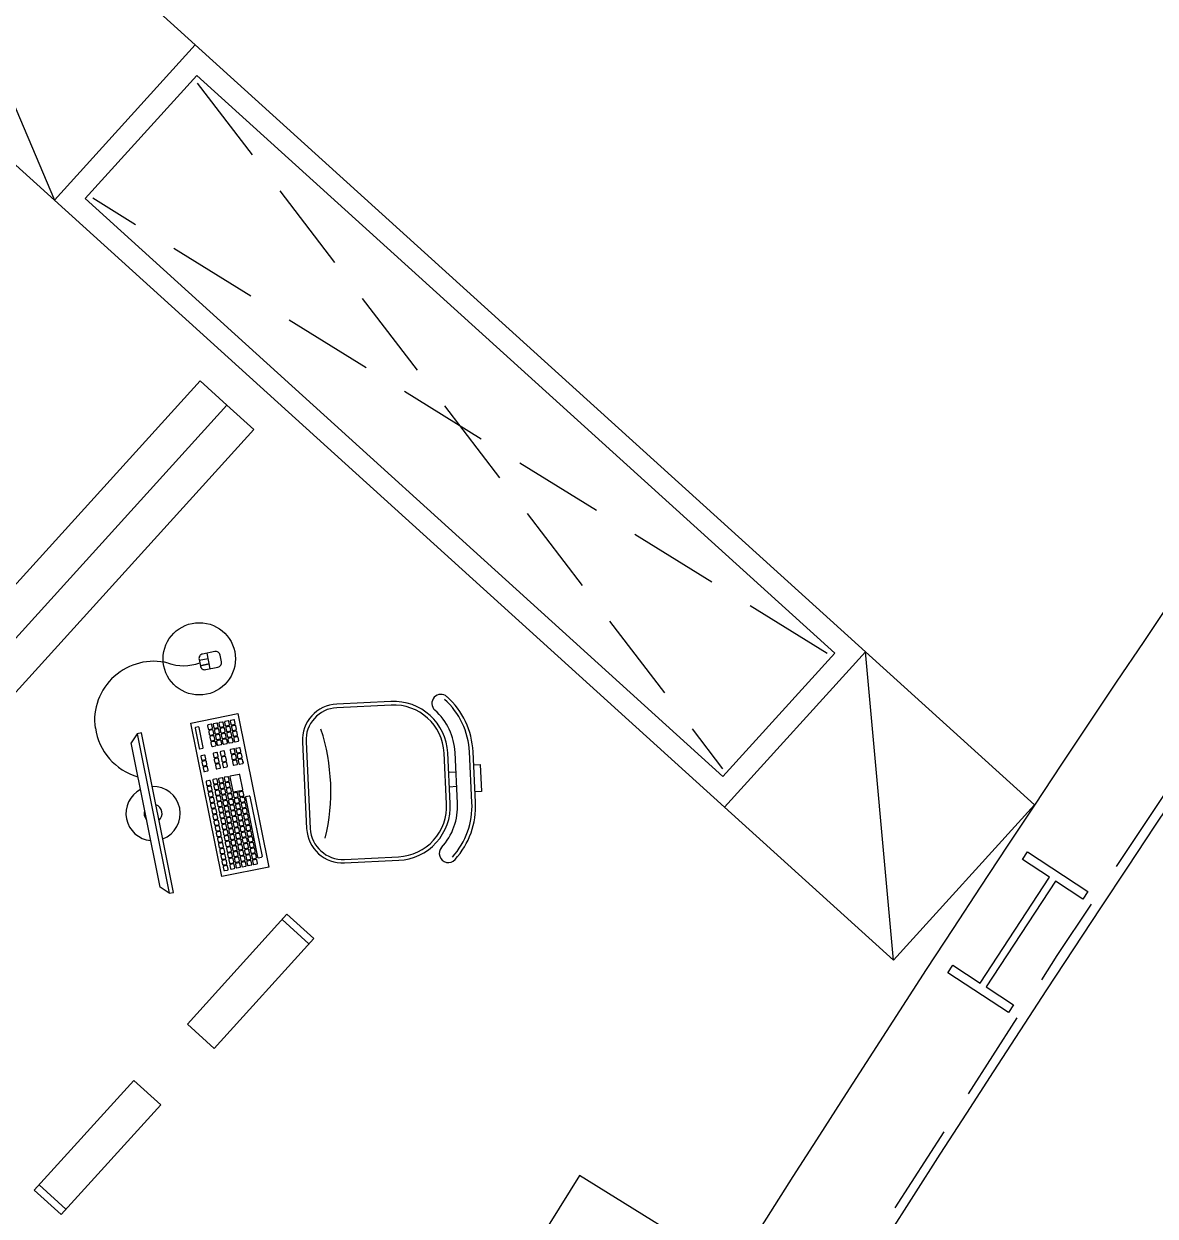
# Model space of a CAD drawing. Extents: x -1.7 to 87, y -33.6 to 19.
# Drawn here: x 75.777 to 78.905, y -23.38 to -20.082 of the extents above; entities that cross this region are included whole.
import ezdxf

# ---------------------------------------------------------------- set-up
doc = ezdxf.new("R2010")
doc.units = 0
doc.linetypes.add('HIDDEN', pattern=[0.375, 0.25, -0.125])
for name, color, linetype in [('AR-ARMÁRIOS', 2, 'Continuous'), ('AR-EST', 4, 'Continuous'), ('AR-MOB', 2, 'Continuous'), ('AR-PAR-ALV', 5, 'Continuous'), ('AR-PRJ', 1, 'HIDDEN')]:
    doc.layers.add(name, color=color, linetype=linetype)

# ---------------------------------------------------------------- blocks, each defined once
blk = doc.blocks.new('armario base 90x50')
at = {"color": 1}
for points in [[(0.25, 0), (-0.25, -0.9), (0.25, -0.9)], [(0.25, 0), (-0.25, 0), (-0.25, -0.9)]]:
    blk.add_lwpolyline(points, close=True, dxfattribs=at)
at = {"color": 2}
blk.add_lwpolyline([(-0.25, -0.9), (0.25, -0.9), (0.25, 0), (-0.25, 0)], close=True, dxfattribs=at)
blk = doc.blocks.new('CADEIRA-S')
at = {"color": 2}
for p, q in [((0.0718, 0.2686), (-0.0682, 0.2686)), ((0.0718, 0.2186), (-0.0682, 0.2186)), ((0.0718, 0.1986), (-0.0682, 0.1986)), ((-0.2182, 0.0486), (-0.2182, -0.1014)), ((0.2218, -0.1014), (0.2218, 0.0486)), ((-0.1182, -0.2014), (0.1218, -0.2014))]:
    blk.add_line(p, q, dxfattribs=at)
at = {"color": 1}
for p, q in [((0.0718, 0.2586), (-0.0682, 0.2586)), ((-0.0148, 0.1986), (-0.0149, 0.2186)), ((0.0252, 0.1986), (0.0251, 0.2186)), ((0.0718, 0.1886), (-0.0682, 0.1886)), ((-0.2082, 0.0486), (-0.2082, -0.1014)), ((0.2118, -0.1014), (0.2118, 0.0486)), ((-0.1182, -0.1914), (0.1218, -0.1914))]:
    blk.add_line(p, q, dxfattribs=at)
at = {"color": 2}
blk.add_lwpolyline([(-0.032, 0.2686), (-0.032, 0.2867), (0.0426, 0.2867), (0.0426, 0.2686)], dxfattribs=at)
for centre, radius, start, end in [((-0.0682, 0.0486), 0.22, 90, 135), ((0.0718, 0.0486), 0.22, 45, 90), ((-0.2061, 0.1864), 0.025, 135, 315), ((-0.0682, 0.0486), 0.15, 90, 180), ((-0.0682, 0.0486), 0.17, 90, 135), ((0.0718, 0.0486), 0.17, 45, 90), ((0.0718, 0.0486), 0.15, 0, 90), ((0.2097, 0.1864), 0.025, 225, 45), ((-0.1182, -0.1014), 0.1, 180, 270), ((0.1218, -0.1014), 0.1, 270, 0)]:
    blk.add_arc(centre, radius, start, end, dxfattribs=at)
at = {"color": 1}
for centre, radius, start, end in [((-0.0682, 0.0486), 0.21, 90, 135), ((0.0718, 0.0486), 0.21, 45, 90), ((-0.0682, 0.0486), 0.14, 90, 180), ((0.0718, 0.0486), 0.14, 0, 90), ((-0.1182, -0.1014), 0.09, 180, 270), ((-0.0052, -0.6823), 0.5534, 73.6911, 105.2491), ((0.1218, -0.1014), 0.09, 270, 0)]:
    blk.add_arc(centre, radius, start, end, dxfattribs=at)
blk = doc.blocks.new('CPU')
at = {"color": 1}
blk.add_line((1.1721, 1.0512), (1.1721, 0.9512), dxfattribs=at)
blk.add_lwpolyline([(0.7821, 0.9512), (1.1921, 0.9512), (1.1921, 1.0512), (0.7821, 1.0512)], close=True, dxfattribs=at)
blk = doc.blocks.new('estacao de trabalho 290 x 150')
at = {"color": 252}
for p, q in [((-0.691, 0.7737), (-0.5904, 0.9098)), ((-0.681, 0.7663), (-0.5804, 0.9024)), ((-0.5808, 0.9046), (-0.5882, 0.9101)), ((-0.5718, 0.898), (-0.5753, 0.9006)), ((-0.6832, 0.7659), (-0.6907, 0.7714)), ((-0.6743, 0.7593), (-0.6777, 0.7619)), ((-0.6921, 0.7463), (-0.7165, 0.7132)), ((-0.6934, 0.6962), (-0.669, 0.7293)), ((-0.6693, 0.7315), (-0.6898, 0.7467)), ((-0.7501, 0.6937), (-0.7475, 0.6972)), ((-0.7162, 0.711), (-0.6957, 0.6958)), ((-0.7401, 0.6863), (-0.7375, 0.6898)), ((-0.7044, 0.5873), (-0.7381, 0.5416)), ((-0.7289, 0.5348), (-0.6952, 0.5804)), ((-0.6955, 0.5827), (-0.7022, 0.5876)), ((-0.7378, 0.5394), (-0.7311, 0.5345))]:
    blk.add_line(p, q, dxfattribs=at)
at = {"color": 2}
for p, q in [((-0.3423, 0.788), (-0.3379, 0.7583)), ((-0.3379, 0.7583), (-0.5801, 0.4305)), ((-0.8789, 0.4551), (-0.905, 0.4198)), ((-0.8758, 0.4167), (-0.8962, 0.4318)), ((-0.8666, 0.4291), (-0.887, 0.4442)), ((-0.887, 0.4442), (-0.8666, 0.4291)), ((-0.6097, 0.426), (-0.5801, 0.4305))]:
    blk.add_line(p, q, dxfattribs=at)
for points in [[(-0.8381, 0.5953), (-0.5809, 0.9435), (-0.4743, 0.8647), (-0.7315, 0.5165)], [(-1.45, 0), (1.45, 0), (1.45, 0.1), (-1.45, 0.1)]]:
    blk.add_lwpolyline(points, close=True, dxfattribs=at)
at = {"color": 252}
for points in [[(-0.5683, 0.8954), (-0.5753, 0.9006, 0.414214), (-0.5779, 0.9002), (-0.5831, 0.8932, 0.414214), (-0.5827, 0.8906), (-0.5757, 0.8854, 0.414214), (-0.5731, 0.8858), (-0.5679, 0.8928, 0.414214)], [(-0.5588, 0.9083), (-0.5658, 0.9134, 0.414214), (-0.5684, 0.913), (-0.5736, 0.9061, 0.414214), (-0.5732, 0.9034), (-0.5662, 0.8983, 0.414214), (-0.5636, 0.8987), (-0.5584, 0.9057, 0.414214)], [(-0.5555, 0.8859), (-0.5624, 0.8911, 0.414214), (-0.5651, 0.8907), (-0.5702, 0.8837, 0.414214), (-0.5698, 0.8811), (-0.5629, 0.8759, 0.414214), (-0.5602, 0.8763), (-0.5551, 0.8833, 0.414214)], [(-0.546, 0.8988), (-0.5529, 0.9039, 0.414214), (-0.5556, 0.9035), (-0.5607, 0.8966, 0.414214), (-0.5603, 0.8939), (-0.5533, 0.8888, 0.414214), (-0.5507, 0.8892), (-0.5456, 0.8962, 0.414214)], [(-0.5331, 0.8893), (-0.54, 0.8944, 0.414214), (-0.5427, 0.894), (-0.5478, 0.8871, 0.414214), (-0.5474, 0.8844), (-0.5405, 0.8793, 0.414214), (-0.5378, 0.8797), (-0.5327, 0.8866, 0.414214)], [(-0.5969, 0.8568), (-0.6038, 0.862, 0.414214), (-0.6065, 0.8616), (-0.6116, 0.8546, 0.414214), (-0.6112, 0.852), (-0.6042, 0.8468, 0.414214), (-0.6016, 0.8472), (-0.5965, 0.8542, 0.414214)], [(-0.5873, 0.8697), (-0.5943, 0.8748, 0.414214), (-0.5969, 0.8744), (-0.6021, 0.8675, 0.414214), (-0.6017, 0.8648), (-0.5947, 0.8597, 0.414214), (-0.5921, 0.8601), (-0.5869, 0.8671, 0.414214)], [(-0.5778, 0.8826), (-0.5848, 0.8877, 0.414214), (-0.5874, 0.8873), (-0.5926, 0.8804, 0.414214), (-0.5922, 0.8777), (-0.5852, 0.8726, 0.414214), (-0.5826, 0.873), (-0.5774, 0.8799, 0.414214)], [(-0.5745, 0.8602), (-0.5814, 0.8653, 0.414214), (-0.5841, 0.8649), (-0.5892, 0.858, 0.414214), (-0.5888, 0.8553), (-0.5819, 0.8502, 0.414214), (-0.5792, 0.8506), (-0.5741, 0.8575, 0.414214)], [(-0.565, 0.8731), (-0.5719, 0.8782, 0.414214), (-0.5746, 0.8778), (-0.5797, 0.8708, 0.414214), (-0.5793, 0.8682), (-0.5724, 0.8631, 0.414214), (-0.5697, 0.8635), (-0.5646, 0.8704, 0.414214)], [(-0.5521, 0.8636), (-0.5591, 0.8687, 0.414214), (-0.5617, 0.8683), (-0.5668, 0.8613, 0.414214), (-0.5664, 0.8587), (-0.5595, 0.8536, 0.414214), (-0.5568, 0.8539), (-0.5517, 0.8609, 0.414214)], [(-0.5426, 0.8764), (-0.5495, 0.8816, 0.414214), (-0.5522, 0.8812), (-0.5573, 0.8742, 0.414214), (-0.5569, 0.8716), (-0.55, 0.8664, 0.414214), (-0.5473, 0.8668), (-0.5422, 0.8738, 0.414214)], [(-0.5392, 0.854), (-0.5462, 0.8592, 0.414214), (-0.5488, 0.8588), (-0.554, 0.8518, 0.414214), (-0.5536, 0.8492), (-0.5466, 0.844, 0.414214), (-0.544, 0.8444), (-0.5388, 0.8514, 0.414214)], [(-0.5297, 0.8669), (-0.5367, 0.8721, 0.414214), (-0.5393, 0.8717), (-0.5445, 0.8647, 0.414214), (-0.5441, 0.8621), (-0.5371, 0.8569, 0.414214), (-0.5345, 0.8573), (-0.5293, 0.8643, 0.414214)], [(-0.5202, 0.8798), (-0.5272, 0.8849, 0.414214), (-0.5298, 0.8845), (-0.535, 0.8776, 0.414214), (-0.5346, 0.8749), (-0.5276, 0.8698, 0.414214), (-0.525, 0.8702), (-0.5198, 0.8771, 0.414214)], [(-0.5169, 0.8574), (-0.5238, 0.8625, 0.414214), (-0.5265, 0.8621), (-0.5316, 0.8552, 0.414214), (-0.5312, 0.8525), (-0.5242, 0.8474, 0.414214), (-0.5216, 0.8478), (-0.5165, 0.8548, 0.414214)], [(-0.5073, 0.8703), (-0.5143, 0.8754, 0.414214), (-0.5169, 0.875), (-0.5221, 0.8681, 0.414214), (-0.5217, 0.8654), (-0.5147, 0.8603, 0.414214), (-0.5121, 0.8607), (-0.507, 0.8676, 0.414214)], [(-0.4915, 0.8595), (-0.4985, 0.8646, 0.414214), (-0.5011, 0.8642), (-0.5063, 0.8573, 0.414214), (-0.5059, 0.8546), (-0.4989, 0.8495, 0.414214), (-0.4963, 0.8499), (-0.4911, 0.8569, 0.414214)], [(-0.6159, 0.8311), (-0.6228, 0.8362, 0.414214), (-0.6255, 0.8358), (-0.6306, 0.8289, 0.414214), (-0.6302, 0.8262), (-0.6233, 0.8211, 0.414214), (-0.6206, 0.8215), (-0.6155, 0.8284, 0.414214)], [(-0.6064, 0.844), (-0.6133, 0.8491, 0.414214), (-0.616, 0.8487), (-0.6211, 0.8417, 0.414214), (-0.6207, 0.8391), (-0.6137, 0.834, 0.414214), (-0.6111, 0.8344), (-0.606, 0.8413, 0.414214)], [(-0.603, 0.8216), (-0.61, 0.8267, 0.414214), (-0.6126, 0.8263), (-0.6177, 0.8194, 0.414214), (-0.6173, 0.8167), (-0.6104, 0.8116, 0.414214), (-0.6077, 0.812), (-0.6026, 0.8189, 0.414214)], [(-0.5935, 0.8345), (-0.6004, 0.8396, 0.414214), (-0.6031, 0.8392), (-0.6082, 0.8322, 0.414214), (-0.6078, 0.8296), (-0.6009, 0.8245, 0.414214), (-0.5982, 0.8249), (-0.5931, 0.8318, 0.414214)], [(-0.584, 0.8473), (-0.5909, 0.8525, 0.414214), (-0.5936, 0.8521), (-0.5987, 0.8451, 0.414214), (-0.5983, 0.8425), (-0.5914, 0.8373, 0.414214), (-0.5887, 0.8377), (-0.5836, 0.8447, 0.414214)], [(-0.5806, 0.8249), (-0.5876, 0.8301, 0.414214), (-0.5902, 0.8297), (-0.5954, 0.8227, 0.414214), (-0.595, 0.8201), (-0.588, 0.8149, 0.414214), (-0.5854, 0.8153), (-0.5802, 0.8223, 0.414214)], [(-0.5711, 0.8378), (-0.5781, 0.843, 0.414214), (-0.5807, 0.8426), (-0.5859, 0.8356, 0.414214), (-0.5855, 0.833), (-0.5785, 0.8278, 0.414214), (-0.5759, 0.8282), (-0.5707, 0.8352, 0.414214)], [(-0.5616, 0.8507), (-0.5686, 0.8558, 0.414214), (-0.5712, 0.8554), (-0.5763, 0.8485, 0.414214), (-0.5759, 0.8458), (-0.569, 0.8407, 0.414214), (-0.5663, 0.8411), (-0.5612, 0.848, 0.414214)], [(-0.5582, 0.8283), (-0.5652, 0.8334, 0.414214), (-0.5678, 0.833), (-0.573, 0.8261, 0.414214), (-0.5726, 0.8234), (-0.5656, 0.8183, 0.414214), (-0.563, 0.8187), (-0.5578, 0.8257, 0.414214)], [(-0.5487, 0.8412), (-0.5557, 0.8463, 0.414214), (-0.5583, 0.8459), (-0.5635, 0.839, 0.414214), (-0.5631, 0.8363), (-0.5561, 0.8312, 0.414214), (-0.5535, 0.8316), (-0.5483, 0.8385, 0.414214)], [(-0.5359, 0.8317), (-0.5428, 0.8368, 0.414214), (-0.5455, 0.8364), (-0.5506, 0.8295, 0.414214), (-0.5502, 0.8268), (-0.5433, 0.8217, 0.414214), (-0.5406, 0.8221), (-0.5355, 0.829, 0.414214)], [(-0.5264, 0.8445), (-0.5333, 0.8497, 0.414214), (-0.536, 0.8493), (-0.5411, 0.8423, 0.414214), (-0.5407, 0.8397), (-0.5338, 0.8345, 0.414214), (-0.5311, 0.8349), (-0.526, 0.8419, 0.414214)], [(-0.52, 0.8209), (-0.527, 0.826, 0.414214), (-0.5296, 0.8256), (-0.5348, 0.8187, 0.414214), (-0.5344, 0.816), (-0.5274, 0.8109, 0.414214), (-0.5248, 0.8113), (-0.5196, 0.8182, 0.414214)], [(-0.5105, 0.8338), (-0.5175, 0.8389, 0.414214), (-0.5201, 0.8385), (-0.5253, 0.8315, 0.414214), (-0.5249, 0.8289), (-0.5179, 0.8238, 0.414214), (-0.5153, 0.8242), (-0.5101, 0.8311, 0.414214)], [(-0.501, 0.8466), (-0.508, 0.8518, 0.414214), (-0.5106, 0.8514), (-0.5158, 0.8444, 0.414214), (-0.5154, 0.8418), (-0.5084, 0.8366, 0.414214), (-0.5058, 0.837), (-0.5006, 0.844, 0.414214)], [(-0.6444, 0.7925), (-0.6513, 0.7976, 0.414214), (-0.654, 0.7972), (-0.6591, 0.7903, 0.414214), (-0.6587, 0.7876), (-0.6518, 0.7825, 0.414214), (-0.6491, 0.7829), (-0.644, 0.7898, 0.414214)], [(-0.6349, 0.8054), (-0.6418, 0.8105, 0.414214), (-0.6445, 0.8101), (-0.6496, 0.8031, 0.414214), (-0.6492, 0.8005), (-0.6423, 0.7954, 0.414214), (-0.6396, 0.7958), (-0.6345, 0.8027, 0.414214)], [(-0.6254, 0.8182), (-0.6323, 0.8234, 0.414214), (-0.635, 0.823), (-0.6401, 0.816, 0.414214), (-0.6397, 0.8134), (-0.6328, 0.8082, 0.414214), (-0.6301, 0.8086), (-0.625, 0.8156, 0.414214)], [(-0.622, 0.7958), (-0.629, 0.801, 0.414214), (-0.6316, 0.8006), (-0.6368, 0.7936, 0.414214), (-0.6364, 0.791), (-0.6294, 0.7858, 0.414214), (-0.6268, 0.7862), (-0.6216, 0.7932, 0.414214)], [(-0.6125, 0.8087), (-0.6195, 0.8139, 0.414214), (-0.6221, 0.8135), (-0.6272, 0.8065, 0.414214), (-0.6268, 0.8039), (-0.6199, 0.7987, 0.414214), (-0.6172, 0.7991), (-0.6121, 0.8061, 0.414214)], [(-0.6091, 0.7863), (-0.6161, 0.7915, 0.414214), (-0.6187, 0.7911), (-0.6239, 0.7841, 0.414214), (-0.6235, 0.7815), (-0.6165, 0.7763, 0.414214), (-0.6139, 0.7767), (-0.6087, 0.7837, 0.414214)], [(-0.5996, 0.7992), (-0.6066, 0.8043, 0.414214), (-0.6092, 0.8039), (-0.6144, 0.797, 0.414214), (-0.614, 0.7943), (-0.607, 0.7892, 0.414214), (-0.6044, 0.7896), (-0.5992, 0.7966, 0.414214)], [(-0.5901, 0.8121), (-0.5971, 0.8172, 0.414214), (-0.5997, 0.8168), (-0.6049, 0.8099, 0.414214), (-0.6045, 0.8072), (-0.5975, 0.8021, 0.414214), (-0.5949, 0.8025), (-0.5897, 0.8094, 0.414214)], [(-0.5868, 0.7897), (-0.5937, 0.7948, 0.414214), (-0.5964, 0.7944), (-0.6015, 0.7875, 0.414214), (-0.6011, 0.7848), (-0.5942, 0.7797, 0.414214), (-0.5915, 0.7801), (-0.5864, 0.7871, 0.414214)], [(-0.5773, 0.8026), (-0.5842, 0.8077, 0.414214), (-0.5869, 0.8073), (-0.592, 0.8004, 0.414214), (-0.5916, 0.7977), (-0.5846, 0.7926, 0.414214), (-0.582, 0.793), (-0.5769, 0.7999, 0.414214)], [(-0.5678, 0.8154), (-0.5747, 0.8206, 0.414214), (-0.5774, 0.8202), (-0.5825, 0.8132, 0.414214), (-0.5821, 0.8106), (-0.5751, 0.8054, 0.414214), (-0.5725, 0.8058), (-0.5674, 0.8128, 0.414214)], [(-0.5644, 0.7931), (-0.5713, 0.7982, 0.414214), (-0.574, 0.7978), (-0.5791, 0.7908, 0.414214), (-0.5787, 0.7882), (-0.5718, 0.7831, 0.414214), (-0.5691, 0.7835), (-0.564, 0.7904, 0.414214)], [(-0.5549, 0.8059), (-0.5618, 0.8111, 0.414214), (-0.5645, 0.8107), (-0.5696, 0.8037, 0.414214), (-0.5692, 0.8011), (-0.5623, 0.7959, 0.414214), (-0.5596, 0.7963), (-0.5545, 0.8033, 0.414214)], [(-0.5454, 0.8188), (-0.5523, 0.8239, 0.414214), (-0.555, 0.8235), (-0.5601, 0.8166, 0.414214), (-0.5597, 0.8139), (-0.5528, 0.8088, 0.414214), (-0.5501, 0.8092), (-0.545, 0.8162, 0.414214)], [(-0.5391, 0.7952), (-0.546, 0.8003, 0.414214), (-0.5487, 0.7999), (-0.5538, 0.7929, 0.414214), (-0.5534, 0.7903), (-0.5464, 0.7852, 0.414214), (-0.5438, 0.7856), (-0.5387, 0.7925, 0.414214)], [(-0.5295, 0.808), (-0.5365, 0.8132, 0.414214), (-0.5391, 0.8128), (-0.5443, 0.8058, 0.414214), (-0.5439, 0.8032), (-0.5369, 0.798, 0.414214), (-0.5343, 0.7984), (-0.5292, 0.8054, 0.414214)], [(-0.6729, 0.7539), (-0.6799, 0.759, 0.414214), (-0.6825, 0.7586), (-0.6877, 0.7517, 0.414214), (-0.6873, 0.749), (-0.6803, 0.7439, 0.414214), (-0.6777, 0.7443), (-0.6725, 0.7512, 0.414214)], [(-0.6634, 0.7667), (-0.6704, 0.7719, 0.414214), (-0.673, 0.7715), (-0.6781, 0.7645, 0.414214), (-0.6777, 0.7619), (-0.6708, 0.7567, 0.414214), (-0.6681, 0.7571), (-0.663, 0.7641, 0.414214)], [(-0.6539, 0.7796), (-0.6608, 0.7848, 0.414214), (-0.6635, 0.7844), (-0.6686, 0.7774, 0.414214), (-0.6682, 0.7748), (-0.6613, 0.7696, 0.414214), (-0.6586, 0.77), (-0.6535, 0.777, 0.414214)], [(-0.6505, 0.7572), (-0.6575, 0.7624, 0.414214), (-0.6601, 0.762), (-0.6653, 0.755, 0.414214), (-0.6649, 0.7524), (-0.6579, 0.7472, 0.414214), (-0.6553, 0.7476), (-0.6501, 0.7546, 0.414214)], [(-0.641, 0.7701), (-0.648, 0.7752, 0.414214), (-0.6506, 0.7748), (-0.6558, 0.7679, 0.414214), (-0.6554, 0.7652), (-0.6484, 0.7601, 0.414214), (-0.6458, 0.7605), (-0.6406, 0.7675, 0.414214)], [(-0.6315, 0.783), (-0.6385, 0.7881, 0.414214), (-0.6411, 0.7877), (-0.6463, 0.7808, 0.414214), (-0.6459, 0.7781), (-0.6389, 0.773, 0.414214), (-0.6363, 0.7734), (-0.6311, 0.7803, 0.414214)], [(-0.6282, 0.7606), (-0.6351, 0.7657, 0.414214), (-0.6378, 0.7653), (-0.6429, 0.7584, 0.414214), (-0.6425, 0.7557), (-0.6355, 0.7506, 0.414214), (-0.6329, 0.751), (-0.6278, 0.758, 0.414214)], [(-0.6187, 0.7735), (-0.6256, 0.7786, 0.414214), (-0.6283, 0.7782), (-0.6334, 0.7713, 0.414214), (-0.633, 0.7686), (-0.626, 0.7635, 0.414214), (-0.6234, 0.7639), (-0.6183, 0.7708, 0.414214)], [(-0.6058, 0.764), (-0.6127, 0.7691, 0.414214), (-0.6154, 0.7687), (-0.6205, 0.7617, 0.414214), (-0.6201, 0.7591), (-0.6132, 0.754, 0.414214), (-0.6105, 0.7544), (-0.6054, 0.7613, 0.414214)], [(-0.5963, 0.7768), (-0.6032, 0.782, 0.414214), (-0.6059, 0.7816), (-0.611, 0.7746, 0.414214), (-0.6106, 0.772), (-0.6037, 0.7668, 0.414214), (-0.601, 0.7672), (-0.5959, 0.7742, 0.414214)], [(-0.5929, 0.7545), (-0.5999, 0.7596, 0.414214), (-0.6025, 0.7592), (-0.6077, 0.7522, 0.414214), (-0.6073, 0.7496), (-0.6003, 0.7445, 0.414214), (-0.5977, 0.7449), (-0.5925, 0.7518, 0.414214)], [(-0.5834, 0.7673), (-0.5904, 0.7725, 0.414214), (-0.593, 0.7721), (-0.5981, 0.7651, 0.414214), (-0.5977, 0.7625), (-0.5908, 0.7573, 0.414214), (-0.5881, 0.7577), (-0.583, 0.7647, 0.414214)], [(-0.5739, 0.7802), (-0.5809, 0.7853, 0.414214), (-0.5835, 0.7849), (-0.5886, 0.778, 0.414214), (-0.5882, 0.7753), (-0.5813, 0.7702, 0.414214), (-0.5786, 0.7706), (-0.5735, 0.7775, 0.414214)], [(-0.5676, 0.7566), (-0.5745, 0.7617, 0.414214), (-0.5772, 0.7613), (-0.5823, 0.7543, 0.414214), (-0.5819, 0.7517), (-0.575, 0.7465, 0.414214), (-0.5723, 0.7469), (-0.5672, 0.7539, 0.414214)], [(-0.5581, 0.7694), (-0.565, 0.7746, 0.414214), (-0.5677, 0.7742), (-0.5728, 0.7672, 0.414214), (-0.5724, 0.7646), (-0.5655, 0.7594, 0.414214), (-0.5628, 0.7598), (-0.5577, 0.7668, 0.414214)], [(-0.5486, 0.7823), (-0.5555, 0.7874, 0.414214), (-0.5582, 0.787), (-0.5633, 0.7801, 0.414214), (-0.5629, 0.7774), (-0.556, 0.7723, 0.414214), (-0.5533, 0.7727), (-0.5482, 0.7796, 0.414214)], [(-0.66, 0.7444), (-0.667, 0.7495, 0.414214), (-0.6696, 0.7491), (-0.6748, 0.7422, 0.414214), (-0.6744, 0.7395), (-0.6674, 0.7344, 0.414214), (-0.6648, 0.7348), (-0.6596, 0.7417, 0.414214)], [(-0.6567, 0.722), (-0.6636, 0.7271, 0.414214), (-0.6663, 0.7267), (-0.6714, 0.7198, 0.414214), (-0.671, 0.7171), (-0.6641, 0.712, 0.414214), (-0.6614, 0.7124), (-0.6563, 0.7193, 0.414214)], [(-0.6472, 0.7349), (-0.6541, 0.74, 0.414214), (-0.6568, 0.7396), (-0.6619, 0.7326, 0.414214), (-0.6615, 0.73), (-0.6546, 0.7249, 0.414214), (-0.6519, 0.7253), (-0.6468, 0.7322, 0.414214)], [(-0.6377, 0.7477), (-0.6446, 0.7529, 0.414214), (-0.6473, 0.7525), (-0.6524, 0.7455, 0.414214), (-0.652, 0.7429), (-0.6451, 0.7377, 0.414214), (-0.6424, 0.7381), (-0.6373, 0.7451, 0.414214)], [(-0.6343, 0.7254), (-0.6413, 0.7305, 0.414214), (-0.6439, 0.7301), (-0.649, 0.7231, 0.414214), (-0.6486, 0.7205), (-0.6417, 0.7154, 0.414214), (-0.639, 0.7158), (-0.6339, 0.7227, 0.414214)], [(-0.6248, 0.7382), (-0.6317, 0.7434, 0.414214), (-0.6344, 0.743), (-0.6395, 0.736, 0.414214), (-0.6391, 0.7334), (-0.6322, 0.7282, 0.414214), (-0.6295, 0.7286), (-0.6244, 0.7356, 0.414214)], [(-0.6153, 0.7511), (-0.6222, 0.7562, 0.414214), (-0.6249, 0.7558), (-0.63, 0.7489, 0.414214), (-0.6296, 0.7462), (-0.6227, 0.7411, 0.414214), (-0.62, 0.7415), (-0.6149, 0.7484, 0.414214)], [(-0.6119, 0.7287), (-0.6189, 0.7339, 0.414214), (-0.6215, 0.7335), (-0.6267, 0.7265, 0.414214), (-0.6263, 0.7239), (-0.6193, 0.7187, 0.414214), (-0.6167, 0.7191), (-0.6115, 0.7261, 0.414214)], [(-0.6024, 0.7416), (-0.6094, 0.7467, 0.414214), (-0.612, 0.7463), (-0.6172, 0.7394, 0.414214), (-0.6168, 0.7367), (-0.6098, 0.7316, 0.414214), (-0.6072, 0.732), (-0.602, 0.7389, 0.414214)], [(-0.5866, 0.7308), (-0.5935, 0.7359, 0.414214), (-0.5962, 0.7356), (-0.6013, 0.7286, 0.414214), (-0.6009, 0.7259), (-0.594, 0.7208, 0.414214), (-0.5913, 0.7212), (-0.5862, 0.7282, 0.414214)], [(-0.5771, 0.7437), (-0.584, 0.7488, 0.414214), (-0.5867, 0.7484), (-0.5918, 0.7415, 0.414214), (-0.5914, 0.7388), (-0.5845, 0.7337, 0.414214), (-0.5818, 0.7341), (-0.5767, 0.741, 0.414214)], [(-0.7379, 0.6924), (-0.7448, 0.6976, 0.414214), (-0.7475, 0.6972), (-0.7526, 0.6902, 0.414214), (-0.7522, 0.6876), (-0.7453, 0.6824, 0.414214), (-0.7426, 0.6828), (-0.7375, 0.6898, 0.414214)], [(-0.6757, 0.6963), (-0.6826, 0.7014, 0.414214), (-0.6853, 0.701), (-0.6904, 0.694, 0.414214), (-0.69, 0.6914), (-0.6831, 0.6863, 0.414214), (-0.6804, 0.6867), (-0.6753, 0.6936, 0.414214)], [(-0.6662, 0.7091), (-0.6731, 0.7143, 0.414214), (-0.6758, 0.7139), (-0.6809, 0.7069, 0.414214), (-0.6805, 0.7043), (-0.6736, 0.6991, 0.414214), (-0.6709, 0.6995), (-0.6658, 0.7065, 0.414214)], [(-0.6533, 0.6996), (-0.6603, 0.7048, 0.414214), (-0.6629, 0.7044), (-0.6681, 0.6974, 0.414214), (-0.6677, 0.6948), (-0.6607, 0.6896, 0.414214), (-0.6581, 0.69), (-0.6529, 0.697, 0.414214)], [(-0.6438, 0.7125), (-0.6508, 0.7176, 0.414214), (-0.6534, 0.7172), (-0.6586, 0.7103, 0.414214), (-0.6582, 0.7076), (-0.6512, 0.7025, 0.414214), (-0.6486, 0.7029), (-0.6434, 0.7098, 0.414214)], [(-0.6405, 0.6901), (-0.6474, 0.6952, 0.414214), (-0.65, 0.6948), (-0.6552, 0.6879, 0.414214), (-0.6548, 0.6852), (-0.6478, 0.6801, 0.414214), (-0.6452, 0.6805), (-0.6401, 0.6875, 0.414214)], [(-0.6309, 0.703), (-0.6379, 0.7081, 0.414214), (-0.6405, 0.7077), (-0.6457, 0.7008, 0.414214), (-0.6453, 0.6981), (-0.6383, 0.693, 0.414214), (-0.6357, 0.6934), (-0.6305, 0.7003, 0.414214)], [(-0.6214, 0.7158), (-0.6284, 0.721, 0.414214), (-0.631, 0.7206), (-0.6362, 0.7136, 0.414214), (-0.6358, 0.711), (-0.6288, 0.7058, 0.414214), (-0.6262, 0.7062), (-0.621, 0.7132, 0.414214)], [(-0.6151, 0.6922), (-0.6221, 0.6973, 0.414214), (-0.6247, 0.6969), (-0.6299, 0.69, 0.414214), (-0.6295, 0.6873), (-0.6225, 0.6822, 0.414214), (-0.6199, 0.6826), (-0.6147, 0.6896, 0.414214)], [(-0.6056, 0.7051), (-0.6126, 0.7102, 0.414214), (-0.6152, 0.7098), (-0.6203, 0.7029, 0.414214), (-0.6199, 0.7002), (-0.613, 0.6951, 0.414214), (-0.6103, 0.6955), (-0.6052, 0.7024, 0.414214)], [(-0.5961, 0.7179), (-0.6031, 0.7231, 0.414214), (-0.6057, 0.7227), (-0.6108, 0.7157, 0.414214), (-0.6104, 0.7131), (-0.6035, 0.7079, 0.414214), (-0.6008, 0.7083), (-0.5957, 0.7153, 0.414214)], [(-0.7569, 0.6667), (-0.7639, 0.6718, 0.414214), (-0.7665, 0.6714), (-0.7716, 0.6645, 0.414214), (-0.7713, 0.6618), (-0.7643, 0.6567, 0.414214), (-0.7617, 0.6571), (-0.7565, 0.664, 0.414214)], [(-0.7474, 0.6796), (-0.7544, 0.6847, 0.414214), (-0.757, 0.6843), (-0.7621, 0.6773, 0.414214), (-0.7617, 0.6747), (-0.7548, 0.6696, 0.414214), (-0.7521, 0.67), (-0.747, 0.6769, 0.414214)], [(-0.744, 0.6572), (-0.751, 0.6623, 0.414214), (-0.7536, 0.6619), (-0.7588, 0.655, 0.414214), (-0.7584, 0.6523), (-0.7514, 0.6472, 0.414214), (-0.7488, 0.6476), (-0.7436, 0.6545, 0.414214)], [(-0.7345, 0.6701), (-0.7415, 0.6752, 0.414214), (-0.7441, 0.6748), (-0.7493, 0.6678, 0.414214), (-0.7489, 0.6652), (-0.7419, 0.6601, 0.414214), (-0.7393, 0.6605), (-0.7341, 0.6674, 0.414214)], [(-0.725, 0.6829), (-0.732, 0.6881, 0.414214), (-0.7346, 0.6877), (-0.7398, 0.6807, 0.414214), (-0.7394, 0.6781), (-0.7324, 0.6729, 0.414214), (-0.7298, 0.6733), (-0.7246, 0.6803, 0.414214)], [(-0.7021, 0.6664), (-0.7091, 0.6715, 0.414214), (-0.7117, 0.6711), (-0.7169, 0.6641, 0.414214), (-0.7165, 0.6615), (-0.7095, 0.6564, 0.414214), (-0.7069, 0.6568), (-0.7017, 0.6637, 0.414214)], [(-0.6857, 0.6548), (-0.6927, 0.6599, 0.414214), (-0.6953, 0.6595), (-0.7004, 0.6525, 0.414214), (-0.7, 0.6499), (-0.6931, 0.6448, 0.414214), (-0.6904, 0.6451), (-0.6853, 0.6521, 0.414214)], [(-0.6628, 0.6867), (-0.6698, 0.6919, 0.414214), (-0.6724, 0.6915), (-0.6776, 0.6845, 0.414214), (-0.6772, 0.6819), (-0.6702, 0.6767, 0.414214), (-0.6676, 0.6771), (-0.6624, 0.6841, 0.414214)], [(-0.65, 0.6772), (-0.6569, 0.6824, 0.414214), (-0.6596, 0.682), (-0.6647, 0.675, 0.414214), (-0.6643, 0.6724), (-0.6573, 0.6672, 0.414214), (-0.6547, 0.6676), (-0.6496, 0.6746, 0.414214)], [(-0.6341, 0.6665), (-0.6411, 0.6716, 0.414214), (-0.6437, 0.6712), (-0.6489, 0.6643, 0.414214), (-0.6485, 0.6616), (-0.6415, 0.6565, 0.414214), (-0.6389, 0.6569), (-0.6337, 0.6638, 0.414214)], [(-0.6246, 0.6793), (-0.6316, 0.6845, 0.414214), (-0.6342, 0.6841), (-0.6394, 0.6771, 0.414214), (-0.639, 0.6745), (-0.632, 0.6693, 0.414214), (-0.6294, 0.6697), (-0.6242, 0.6767, 0.414214)], [(-0.7847, 0.629), (-0.7917, 0.6341, 0.414214), (-0.7943, 0.6337), (-0.7995, 0.6268, 0.414214), (-0.7991, 0.6241), (-0.7921, 0.619, 0.414214), (-0.7895, 0.6194), (-0.7843, 0.6263, 0.414214)], [(-0.7752, 0.6418), (-0.7822, 0.647, 0.414214), (-0.7848, 0.6466), (-0.79, 0.6396, 0.414214), (-0.7896, 0.637), (-0.7826, 0.6318, 0.414214), (-0.78, 0.6322), (-0.7748, 0.6392, 0.414214)], [(-0.7624, 0.6323), (-0.7693, 0.6375, 0.414214), (-0.772, 0.6371), (-0.7771, 0.6301, 0.414214), (-0.7767, 0.6275), (-0.7698, 0.6223, 0.414214), (-0.7671, 0.6227), (-0.762, 0.6297, 0.414214)], [(-0.7495, 0.6228), (-0.7564, 0.628, 0.414214), (-0.7591, 0.6276), (-0.7642, 0.6206, 0.414214), (-0.7638, 0.618), (-0.7569, 0.6128, 0.414214), (-0.7542, 0.6132), (-0.7491, 0.6202, 0.414214)], [(-0.7211, 0.6406), (-0.7281, 0.6458, 0.414214), (-0.7307, 0.6454), (-0.7359, 0.6384, 0.414214), (-0.7355, 0.6358), (-0.7285, 0.6306, 0.414214), (-0.7259, 0.631), (-0.7207, 0.638, 0.414214)], [(-0.7116, 0.6535), (-0.7186, 0.6586, 0.414214), (-0.7212, 0.6582), (-0.7264, 0.6513, 0.414214), (-0.726, 0.6486), (-0.719, 0.6435, 0.414214), (-0.7164, 0.6439), (-0.7112, 0.6508, 0.414214)], [(-0.7047, 0.629), (-0.7117, 0.6342, 0.414214), (-0.7143, 0.6338), (-0.7195, 0.6268, 0.414214), (-0.7191, 0.6242), (-0.7121, 0.619, 0.414214), (-0.7095, 0.6194), (-0.7043, 0.6264, 0.414214)], [(-0.6952, 0.6419), (-0.7022, 0.647, 0.414214), (-0.7048, 0.6466), (-0.7099, 0.6397, 0.414214), (-0.7095, 0.637), (-0.7026, 0.6319, 0.414214), (-0.6999, 0.6323), (-0.6948, 0.6392, 0.414214)], [(-0.667, 0.6215), (-0.674, 0.6266, 0.414214), (-0.6766, 0.6262), (-0.6818, 0.6192, 0.414214), (-0.6814, 0.6166), (-0.6744, 0.6115, 0.414214), (-0.6718, 0.6119), (-0.6666, 0.6188, 0.414214)], [(-0.6575, 0.6343), (-0.6645, 0.6395, 0.414214), (-0.6671, 0.6391), (-0.6723, 0.6321, 0.414214), (-0.6719, 0.6295), (-0.6649, 0.6243, 0.414214), (-0.6623, 0.6247), (-0.6571, 0.6317, 0.414214)], [(-0.8038, 0.6032), (-0.8107, 0.6084, 0.414214), (-0.8134, 0.608), (-0.8185, 0.601, 0.414214), (-0.8181, 0.5984), (-0.8111, 0.5932, 0.414214), (-0.8085, 0.5936), (-0.8034, 0.6006, 0.414214)], [(-0.7942, 0.6161), (-0.8012, 0.6212, 0.414214), (-0.8038, 0.6208), (-0.809, 0.6139, 0.414214), (-0.8086, 0.6112), (-0.8016, 0.6061, 0.414214), (-0.799, 0.6065), (-0.7938, 0.6135, 0.414214)], [(-0.7909, 0.5937), (-0.7978, 0.5989, 0.414214), (-0.8005, 0.5985), (-0.8056, 0.5915, 0.414214), (-0.8052, 0.5889), (-0.7983, 0.5837, 0.414214), (-0.7956, 0.5841), (-0.7905, 0.5911, 0.414214)], [(-0.7814, 0.6066), (-0.7883, 0.6117, 0.414214), (-0.791, 0.6113), (-0.7961, 0.6044, 0.414214), (-0.7957, 0.6017), (-0.7888, 0.5966, 0.414214), (-0.7861, 0.597), (-0.781, 0.604, 0.414214)], [(-0.7719, 0.6195), (-0.7788, 0.6246, 0.414214), (-0.7815, 0.6242), (-0.7866, 0.6173, 0.414214), (-0.7862, 0.6146), (-0.7793, 0.6095, 0.414214), (-0.7766, 0.6099), (-0.7715, 0.6168, 0.414214)], [(-0.7685, 0.5971), (-0.7755, 0.6022, 0.414214), (-0.7781, 0.6018), (-0.7832, 0.5949, 0.414214), (-0.7828, 0.5922), (-0.7759, 0.5871, 0.414214), (-0.7732, 0.5875), (-0.7681, 0.5944, 0.414214)], [(-0.759, 0.61), (-0.766, 0.6151, 0.414214), (-0.7686, 0.6147), (-0.7737, 0.6077, 0.414214), (-0.7733, 0.6051), (-0.7664, 0.6, 0.414214), (-0.7637, 0.6004), (-0.7586, 0.6073, 0.414214)], [(-0.7461, 0.6005), (-0.7531, 0.6056, 0.414214), (-0.7557, 0.6052), (-0.7609, 0.5982, 0.414214), (-0.7605, 0.5956), (-0.7535, 0.5905, 0.414214), (-0.7509, 0.5909), (-0.7457, 0.5978, 0.414214)], [(-0.7366, 0.6133), (-0.7436, 0.6185, 0.414214), (-0.7462, 0.6181), (-0.7514, 0.6111, 0.414214), (-0.751, 0.6085), (-0.744, 0.6033, 0.414214), (-0.7414, 0.6037), (-0.7362, 0.6107, 0.414214)], [(-0.7333, 0.5909), (-0.7402, 0.5961, 0.414214), (-0.7429, 0.5957), (-0.748, 0.5887, 0.414214), (-0.7476, 0.5861), (-0.7407, 0.5809, 0.414214), (-0.738, 0.5813), (-0.7329, 0.5883, 0.414214)], [(-0.7238, 0.6038), (-0.7307, 0.609, 0.414214), (-0.7334, 0.6086), (-0.7385, 0.6016, 0.414214), (-0.7381, 0.599), (-0.7311, 0.5938, 0.414214), (-0.7285, 0.5942), (-0.7234, 0.6012, 0.414214)], [(-0.6766, 0.6086), (-0.6835, 0.6137, 0.414214), (-0.6862, 0.6133), (-0.6913, 0.6064, 0.414214), (-0.6909, 0.6037), (-0.6839, 0.5986, 0.414214), (-0.6813, 0.599), (-0.6762, 0.6059, 0.414214)], [(-0.778, 0.5842), (-0.785, 0.5894, 0.414214), (-0.7876, 0.589), (-0.7928, 0.582, 0.414214), (-0.7924, 0.5794), (-0.7854, 0.5742, 0.414214), (-0.7828, 0.5746), (-0.7776, 0.5816, 0.414214)], [(-0.7651, 0.5747), (-0.7721, 0.5799, 0.414214), (-0.7747, 0.5795), (-0.7799, 0.5725, 0.414214), (-0.7795, 0.5699), (-0.7725, 0.5647, 0.414214), (-0.7699, 0.5651), (-0.7647, 0.5721, 0.414214)], [(-0.7556, 0.5876), (-0.7626, 0.5927, 0.414214), (-0.7652, 0.5923), (-0.7704, 0.5854, 0.414214), (-0.77, 0.5827), (-0.763, 0.5776, 0.414214), (-0.7604, 0.578), (-0.7552, 0.5849, 0.414214)], [(-0.7523, 0.5652), (-0.7592, 0.5703, 0.414214), (-0.7619, 0.5699), (-0.767, 0.563, 0.414214), (-0.7666, 0.5603), (-0.7597, 0.5552, 0.414214), (-0.757, 0.5556), (-0.7519, 0.5626, 0.414214)], [(-0.7428, 0.5781), (-0.7497, 0.5832, 0.414214), (-0.7524, 0.5828), (-0.7575, 0.5759, 0.414214), (-0.7571, 0.5732), (-0.7502, 0.5681, 0.414214), (-0.7475, 0.5685), (-0.7424, 0.5754, 0.414214)]]:
    blk.add_lwpolyline(points, format="xyb", close=True, dxfattribs=at)
at = {"color": 1}
blk.add_lwpolyline([(-0.3524, 0.7954), (-0.6198, 0.4335), (-0.6097, 0.426), (-0.3423, 0.788)], close=True, dxfattribs=at)
at = {"color": 2}
blk.add_lwpolyline([(-0.925, 0.4502, 0.414214), (-0.9224, 0.4327), (-0.8947, 0.4122, 0.414214), (-0.8772, 0.4148), (-0.8659, 0.43, 0.414214), (-0.8686, 0.4475), (-0.8963, 0.468, 0.414214), (-0.9138, 0.4654)], format="xyb", close=True, dxfattribs=at)
at = {"color": 1}
blk.add_circle((-0.8788, 0.4144), 0.1, dxfattribs=at)
at = {"color": 252}
for centre, start, end in [((-0.5891, 0.9088), 53.544, 143.544), ((-0.5817, 0.9033), 323.544, 53.544), ((-0.6897, 0.7727), 143.544, 233.544), ((-0.6823, 0.7672), 233.544, 323.544), ((-0.6908, 0.7454), 53.544, 143.544), ((-0.6703, 0.7302), 323.544, 53.544), ((-0.7153, 0.7123), 143.544, 233.544), ((-0.6947, 0.6971), 233.544, 323.544), ((-0.7031, 0.5863), 53.544, 143.544), ((-0.6965, 0.5814), 323.544, 53.544), ((-0.7368, 0.5407), 143.544, 233.544), ((-0.7302, 0.5358), 233.544, 323.544)]:
    blk.add_arc(centre, 0.0016, start, end, dxfattribs=at)
at = {"color": 1}
for radius, start, end in [(0.075, 63.138, 223.9499), (0.075, 249.9739, 37.114), (0.025, 83.544, 203.544), (0.025, 291.5959, 355.492)]:
    blk.add_arc((-0.476, 0.607), radius, start, end, dxfattribs=at)
at = {"color": 2}
for centre, radius, start, end in [((-0.6697, 0.4348), 0.1637, 320.1264, 26.4045), ((-0.9266, 0.3121), 0.1233, 21.9141, 63.4984), ((-0.6679, 0.436), 0.164, 208.3713, 319.659)]:
    blk.add_arc(centre, radius, start, end, dxfattribs=at)
at = {"extrusion": (0, 0, -1), "xscale": -1, "zscale": -1, "rotation": 314.9999999999914}
blk.add_blockref('CADEIRA-S', (0.9586, 1.0061), dxfattribs=at)
at = {"rotation": 180.0250248330859}
blk.add_blockref('CPU', (0.6734, 2.1201), dxfattribs=at)
at = {"xscale": -1, "rotation": 179.974975166914}
blk.add_blockref('CPU', (-0.675, 2.115), dxfattribs=at)

msp = doc.modelspace()

# ---------------------------------------------------------------- linework, layer by layer
at = {"layer": 'AR-ARMÁRIOS', "color": 1}
msp.add_line((78.1822, -22.6721), (78.104, -21.8185), dxfattribs=at)
at = {"layer": 'AR-ARMÁRIOS'}
msp.add_lwpolyline([(75.3251, -19.3005), (74.9357, -19.7303), (75.8619, -20.5696), (76.2514, -20.1398)], close=True, dxfattribs=at)
at = {"layer": 'AR-ARMÁRIOS', "color": 1}
msp.add_lwpolyline([(75.3251, -19.3005), (75.8619, -20.5696)], dxfattribs=at)
at = {"layer": 'AR-ARMÁRIOS'}
for points in [[(75.8619, -20.5696), (77.7145, -22.2483), (78.104, -21.8185), (76.2514, -20.1398)], [(77.7145, -22.2483), (78.1822, -22.6721), (78.5717, -22.2423), (78.104, -21.8185)]]:
    msp.add_lwpolyline(points, dxfattribs=at)
at = {"layer": 'AR-ARMÁRIOS', "color": 1}
msp.add_lwpolyline([(76.2556, -20.2245), (75.9467, -20.5654), (77.7103, -22.1635), (78.0192, -21.8227)], close=True, dxfattribs=at)
at = {"layer": 'AR-EST'}
msp.add_lwpolyline([(78.5519, -22.372), (78.7191, -22.4817), (78.7054, -22.5026), (78.6301, -22.4532), (78.4382, -22.7459), (78.5135, -22.7953), (78.4998, -22.8162), (78.3325, -22.7065), (78.3462, -22.6856), (78.4215, -22.735), (78.6134, -22.4423), (78.5381, -22.3929), (78.5519, -22.372)], dxfattribs=at)
at = {"layer": 'AR-PAR-ALV'}
msp.add_lwpolyline([(85.1345, -14.276), (84.9048, -14.0679, 0.062555), (74.9662, -28.3369), (75.2407, -28.481, -0.062551)], format="xyb", close=True, dxfattribs=at)
at = {"layer": 'AR-PRJ', "color": 1}
for p, q in [((76.2566, -20.2457), (77.7093, -22.1423)), ((77.998, -21.8237), (75.9679, -20.5644))]:
    msp.add_line(p, q, dxfattribs=at)
at = {"layer": 'AR-PRJ'}
for centre, radius, start, end in [((134.8232, -59.3998), 67.1354, 137.713601, 153.905048), ((141.5354, -64.2205), 73.6208, 138.52063, 153.207947)]:
    msp.add_arc(centre, radius, start, end, dxfattribs=at)

# ---------------------------------------------------------------- block references
at = {"layer": 'AR-MOB', "xscale": -1, "rotation": 47.81916666665832}
msp.add_blockref('estacao de trabalho 290 x 150', (75.3652, -22.2112), dxfattribs=at)
at = {"layer": 'AR-MOB'}
for name, p, rotation in [('estacao de trabalho 290 x 150', (75.3652, -22.2112), 227.8191666666635), ('armario base 90x50', (77.5261, -23.3991), 328.1104409888328)]:
    msp.add_blockref(name, p, dxfattribs=dict(at, rotation=rotation))

doc.saveas('drawing.dxf')
